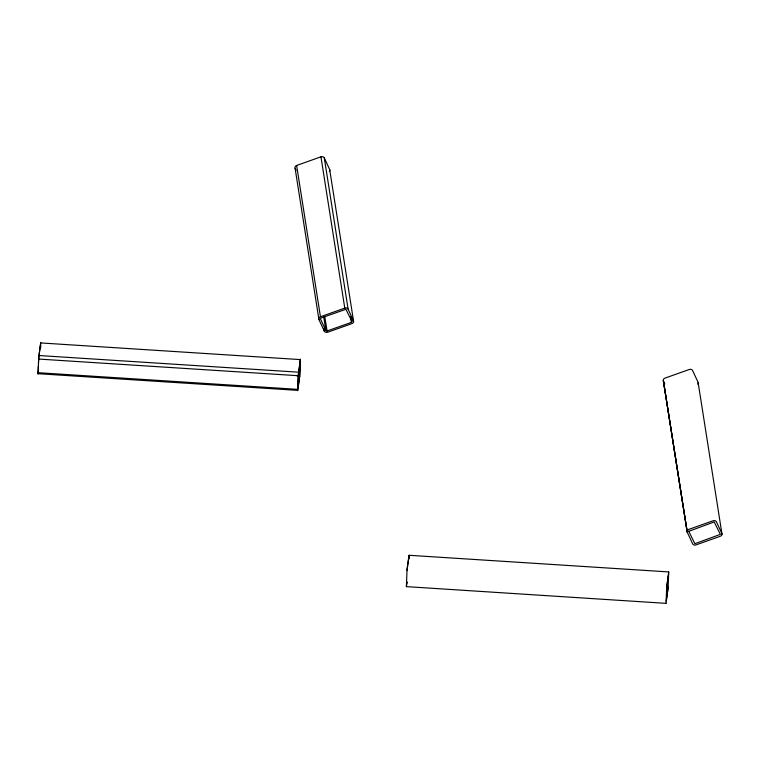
<?xml version="1.0" encoding="UTF-8"?>
<svg xmlns="http://www.w3.org/2000/svg" width="760" height="760" viewBox="0 0 760 760"><rect width="100%" height="100%" fill="white"/><g stroke="black" fill="none" stroke-linecap="round" stroke-linejoin="round"><path stroke-width="1.14" d="M40.736 343.197L40.698 342.599L38.712 357.722L40.584 344.29L40.461 348.156M666.149 601.207L668.021 588.325M668.61 574L666.729 586.948M38.703 357.912L38.029 374.024L38.437 371.421M298.328 374.272L297.702 390.697L299.687 376.722L300.38 359.271M406.467 584.544L406.942 581.761M38.361 366.206L38.171 372.257M38.456 363.926L38.693 358.007M40.527 348.488L40.669 345.078M408.937 559.151L409.051 555.294M666.577 588.373L666.663 586.919M668.173 586.91L668.04 588.135M298.385 374.49L297.815 389.025L299.668 375.943L300.257 360.981L298.395 374.3M666.719 587.138L666.035 603.345L668.031 588.231M668.097 588.354L668.705 571.928L409.013 555.275L407.056 569.231L406.372 586.692M298.395 374.395L300.371 359.271M407.046 570.38L407.787 564.908M666.719 587.043L668.695 571.947M407.892 564.119L408.452 560.186M408.68 558.609L408.918 556.947M406.999 582.426L406.391 586.625L666.045 603.355M351.395 322.363L351.947 321.356L345.885 309.301L321.034 317.993L320.425 318.801L325.869 330.619L326.819 331.065L351.395 322.363L350.474 316.502M296.628 165.461L320.957 156.826A2.603 2.109 -8.9 0 1 324.283 157.899L329.678 169.518L353.505 320.805A2.603 2.109 -8.9 0 1 351.975 323.608L327.645 332.243A2.603 2.109 -8.9 0 1 324.311 331.17L318.924 319.551L295.099 168.264A2.603 2.109 -8.9 0 1 296.628 165.461L320.454 316.749A2.603 2.109 -8.9 0 0 318.924 319.551M320.454 316.749L344.784 308.113A2.603 2.109 -8.9 0 1 348.108 309.187L353.505 320.805M40.622 342.931L300.305 359.594M38.846 355.519L298.519 372.181M38.57 359.052L298.252 375.715M297.264 376.181L299.63 376.333M38.019 372.695L297.702 389.358M38.104 373.711L297.787 390.374M663.765 381.644L663.423 380.921A2.603 2.109 -8.9 0 1 664.962 378.119L689.282 369.483A2.603 2.109 -8.9 0 1 692.616 370.557L698.012 382.166A2.603 2.109 -8.9 0 1 697.661 384.18M664.439 383.097L664.772 383.828M295.099 168.264L296.077 170.373M663.299 380.551L687.249 532.209L692.645 543.827A2.603 2.109 -8.9 0 0 695.98 544.901L720.309 536.256A2.603 2.109 -8.9 0 0 721.838 533.463L716.442 521.844A2.603 2.109 -8.9 0 0 713.108 520.771L688.788 529.406A2.603 2.109 -8.9 0 0 687.249 532.209L663.423 380.921L687.087 531.439M698.136 382.536L722 534.232M351.395 317.841L351.947 321.356M324.283 157.899L348.108 309.187M320.957 156.826L344.784 308.113M324.852 316.93L327.075 330.999M323.655 316.54L325.869 330.619M323.95 328.823L324.311 331.17M329.678 169.518A2.603 2.109 -8.9 0 1 329.337 171.532M688.76 531.297L694.868 543.714L720.337 534.365L714.219 521.949L688.76 531.297"/></g></svg>
